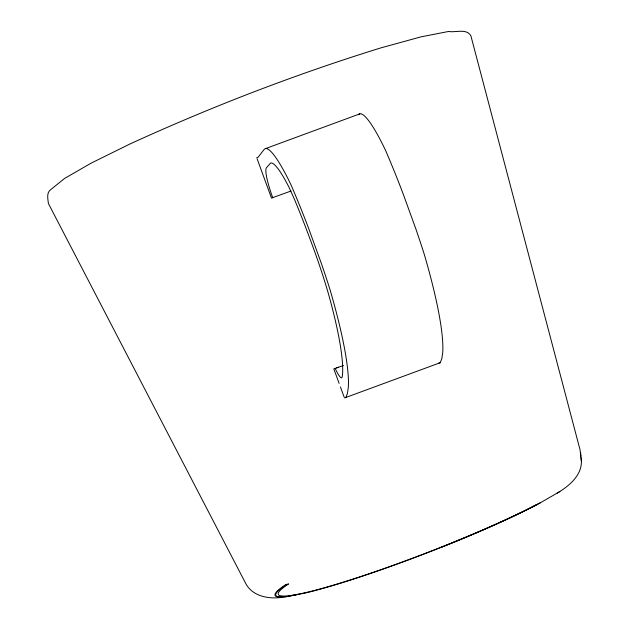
<?xml version="1.0" encoding="UTF-8"?>
<svg xmlns="http://www.w3.org/2000/svg" width="629" height="629" viewBox="0 0 629 629"><rect width="100%" height="100%" fill="white"/><g stroke="black" fill="none" stroke-linecap="round" stroke-linejoin="round"><path stroke-width="0.94" d="M581.078 457.692C583.798 473.896 569.709 485.761 557.223 493.073M344.425 397.866L345.824 397.481L347.412 393.432L348.285 387.629A179.328 28.234 69.8 0 0 329.895 289.238A185.901 29.264 69.8 0 0 321.277 263.213L308.556 228.17A185.901 29.264 69.8 0 0 291.431 185.783A86.165 13.563 69.8 0 0 264.086 149.545L257.961 157.384L256.718 157.722M345.824 397.481L440.229 362.705L441.825 358.656L442.698 352.853A179.328 28.234 69.8 0 0 424.308 254.462A185.901 29.264 69.8 0 0 415.683 228.445L402.969 193.394A185.901 29.264 69.8 0 0 385.836 151.007A86.165 13.563 69.8 0 0 358.499 114.769M540.657 502.61L535.971 504.859A153.5 14.711 -21.1 0 1 350.966 579.734A153.5 14.711 -21.1 0 1 288.609 583.924L285.621 584.711A156.865 15.033 -21.1 0 0 286.635 596.654L306.048 592.864A156.865 15.033 -21.1 0 0 538.408 503.915L559.873 491.54M265.422 148.641L359.827 113.865M257.057 158.642L271.492 198.088L291.062 190.996M336.578 367.886L338.41 367.218M339.125 383.383L333.826 368.901L343.473 365.48M438.83 363.09L440.229 362.705M298.429 594.35L286.785 596.599A155.072 14.758 -21.1 0 1 286.973 584.357M280.448 597.55C267.278 599.083 251.553 595.742 245.318 582.69L48.425 203.552C47.867 198.85 46.231 192.623 50.933 189.455L64.504 178.494L91.213 163.1L130.227 143.86C211.737 106.6 295.544 74.285 381.174 47.796L421.021 36.852L448.579 31.474C455.632 32.802 466.293 28.148 470.862 35.719L580.024 449.719L581.33 461.018M340.446 387L344.094 396.962M580.677 453.006L580.937 456.363M335.226 368.523A19.869 3.129 69.8 0 0 342.168 376.834L342.546 374.318A164.027 25.82 69.8 0 0 329.903 299.105C322.732 272.907 313.344 247.37 303.603 222.037A170.616 26.858 69.8 0 0 294.16 198.654L289.026 187.348A70.857 11.157 69.8 0 0 270.667 163.013L266.382 167.809A30.845 4.859 69.8 0 0 272.734 197.75M537.284 504.348A155.072 14.758 -21.1 0 1 441.833 547.041"/></g></svg>
